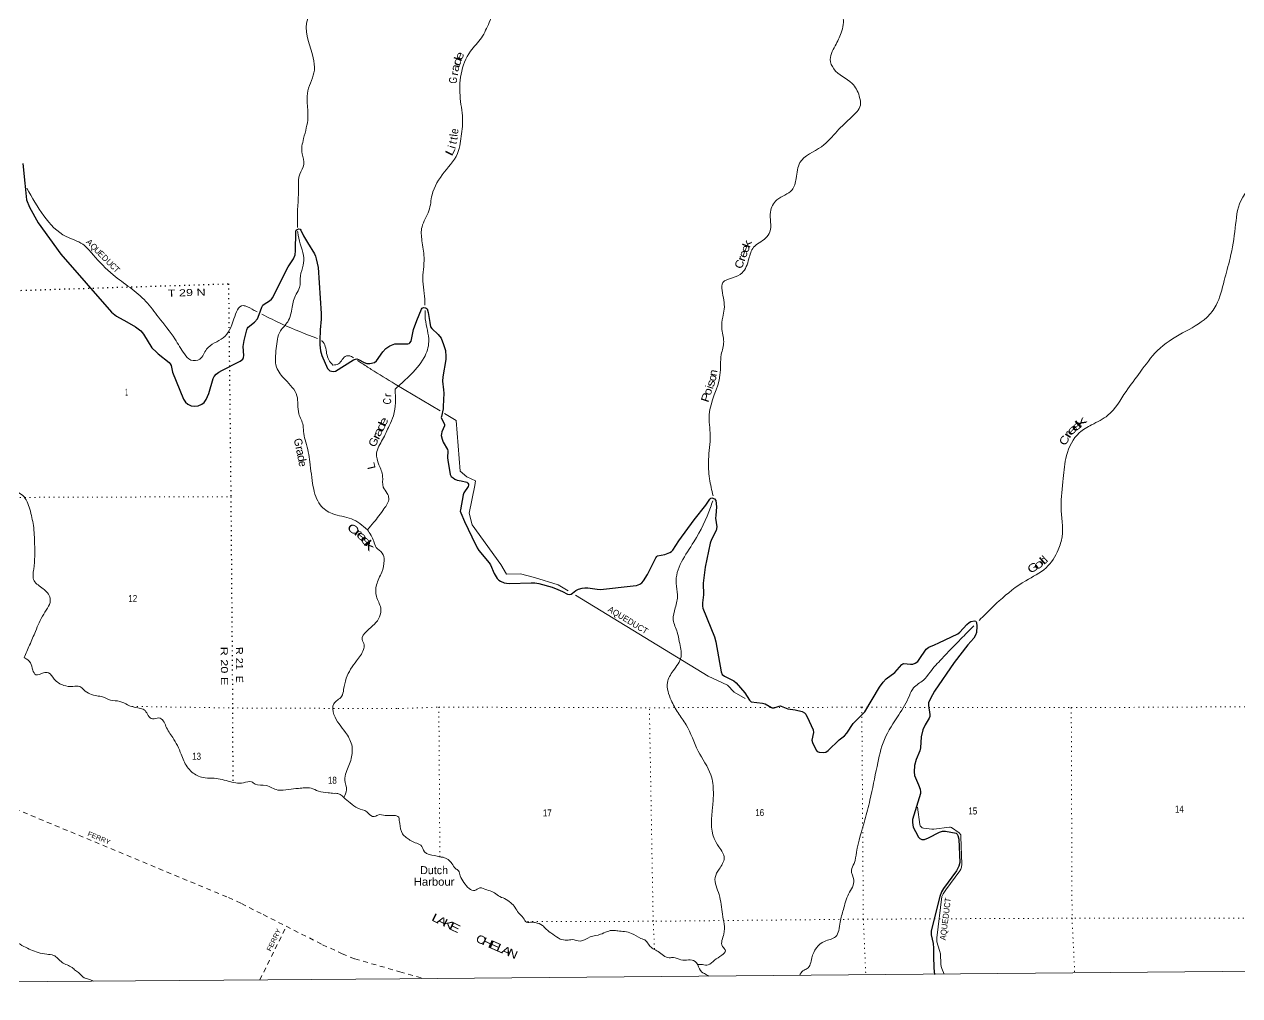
# Model space of a CAD drawing. Header units: feet. Extents: x 0 to 246606, y 183576 to 368785.
# Drawn here: x 175567 to 205943, y 183916 to 208188 of the extents above; entities that cross this region are included whole.
import ezdxf
from ezdxf.enums import TextEntityAlignment as Align

# ---------------------------------------------------------------- set-up
doc = ezdxf.new("R2010")
doc.units = ezdxf.units.FT
doc.header["$LTSCALE"] = 80
doc.linetypes.add('DOTTED', pattern=[1.5, 0.3, -1.2])
doc.linetypes.add('SHORT_DASHED', pattern=[2.7, 1.5, -1.2])
for name, color, linetype, lineweight in [('29', 7, 'Continuous', 25), ('33', 7, 'SHORT_DASHED', 13), ('39', 7, 'Continuous', 13), ('4', 7, 'Continuous', 13), ('41', 7, 'Continuous', 13), ('6', 7, 'DOTTED', 25), ('7', 7, 'DOTTED', 13)]:
    doc.layers.add(name, color=color, linetype=linetype, lineweight=lineweight)

msp = doc.modelspace()

# ---------------------------------------------------------------- linework, layer by layer
at = {"layer": '29'}
for points in [[(175527.77, 204710.86), (175581.09, 204216.32), (175624.62, 203802.23), (175695.26, 203617.6), (175916.42, 203226.89), (176477.1, 202444.34), (177742.99, 200992.72), (177871.18, 200895.32), (178132.88, 200752.39), (178348.23, 200631.02), (178477.36, 200525.55), (178549.98, 200445.96), (178756.89, 200105.1), (178869.41, 199995.94), (178914.33, 199953.35), (179186.53, 199738.06), (179214.07, 199705.74), (179239.29, 199663.67), (179268.34, 199493.2), (179541.42, 198825.23), (179592.35, 198751.01), (179651.19, 198696.33), (179735.26, 198654.27), (179823.52, 198645.86), (179911.79, 198654.27), (180007.66, 198693.85), (180063.1, 198738.39), (180113.54, 198814.09), (180180.46, 198962.71), (180286.4, 199335.69), (180315.28, 199390.3), (180365.72, 199444.97), (180428.77, 199499.65), (180499.73, 199540.46), (180965.68, 199767.2), (181029.81, 199823.5), (181046.62, 199861.35), (181050.99, 199914.7), (181039.56, 200133.92), (181064.64, 200289.02), (181130.69, 200555.31), (181147.5, 200597.38), (181164.82, 200621.72), (181318.5, 200743.57), (181391.28, 200832.9), (181439.62, 200937.6), (181504.66, 201119.15), (181529.98, 201169.37), (181559.4, 201194.6), (181692.2, 201279.47), (181744.34, 201320.78), (181777.96, 201360.74), (181839.3, 201489.79), (182160.17, 202129.93), (182291.27, 202332.08), (182332.77, 202429.03), (182344.16, 202531.65), (182349.15, 203004.49), (182357.99, 203043.08), (182387.41, 203064.11), (182429.44, 203076.73), (182463.1, 203065.69), (182479.88, 203043.08), (182548.38, 202905.36), (182645.76, 202735.06), (182816.08, 202452.62), (182841.35, 202395.38), (182858.16, 202332.29), (182910.54, 202111.29), (182988.1, 200965.06), (182984.26, 200820.28), (182958.62, 200556.42), (182952.92, 200285.83)], [(184825.57, 200201.59), (185150.96, 200206.25), (185184.59, 200214.66), (185205.06, 200231.46), (185235.03, 200273.54), (185253.69, 200356.79), (185297.41, 200564.53), (185380.95, 200788.86), (185495.86, 201071.92), (185508.23, 201093.68), (185541.85, 201110.5), (185591.49, 201107.29), (185613.3, 201097.89), (185634.32, 201076.86), (185662.78, 200991.47), (185701.62, 200734.44), (185722.59, 200631.04), (185751.29, 200584.16), (185912.9, 200441.28), (185983.18, 200345.04), (186047.73, 200187.43), (186092.46, 200038.01), (186105.08, 199884.35), (186105.06, 199816.15), (186023.1, 199378.74), (186015.84, 199269.66), (186042.2, 199056.73), (186048.32, 198973.93), (186032.71, 198635.19)], [(182952.92, 200285.83), (182950.63, 200176.79), (182968.02, 200029.36), (183001.07, 199911.82), (183148.18, 199587.97), (183205.93, 199528.13), (183286.88, 199516.47), (183348.39, 199523.14), (183791.94, 199802.02), (183841.69, 199823.5), (183875.31, 199827.7), (183918.23, 199817.03), (184063.17, 199737.62), (184127.5, 199714.15), (184203.16, 199709.94), (184317.91, 199741.5), (184367.08, 199781.44), (184524.87, 200000.55), (184606.65, 200088.47), (184698.42, 200152.71), (184825.57, 200201.59)], [(186032.71, 198635.19), (186031.46, 198579.81), (185991.58, 198391.42), (185989.48, 198361.98), (185996.07, 198341.98), (186063.04, 198210.56), (186071.44, 198185.33), (186068.16, 198153.75), (186004.19, 198006.58), (185994.35, 197953.69), (185989.48, 197916.15), (186006.29, 197819.42), (186036.66, 197744.98), (186140.65, 197567.2), (186151.3, 197534.47), (186142.9, 197359.93), (186149.62, 197297.72), (186212.25, 196936.19), (186224.86, 196908.86), (186238.11, 196892.42), (186281.6, 196854.18), (186325.73, 196824.74), (186383.14, 196801.65), (186484.77, 196777.69)], [(186484.77, 196777.69), (186624.15, 196744.83), (186656.05, 196724.51), (186668.28, 196696.46), (186668.28, 196675.43), (186656.96, 196642.04), (186554.8, 196479.86), (186535.28, 196429.31), (186466.53, 196058.22), (186464.43, 196024.57), (186474.18, 195983.96), (186572.59, 195767.89), (186754.84, 195385.86), (186881.98, 195103.75), (186926.77, 195038.3), (187188.15, 194731.28), (187216.79, 194685.01), (187311.13, 194463.2), (187384.92, 194341.18), (187422.74, 194301.22), (187467.25, 194273.99), (187563.55, 194233.93), (187616.09, 194223.41), (187693.92, 194218.41), (188233.85, 194235.06), (188328.51, 194232.87), (188425.18, 194216.05), (188763.22, 194120.82), (188900.13, 194066.74), (189016.44, 194015.27), (189143.91, 193947.93), (189202.75, 193941.62), (189236.38, 193950.03), (189270, 193973.17), (189354.22, 194041.53), (189415.01, 194074.11), (189505.38, 194101.44), (189577.51, 194110.64), (189650.38, 194107.75), (189882.02, 194070.1), (189969.82, 194067.8), (190786.92, 194159.71)], [(190786.92, 194159.71), (190867.18, 194168.74), (190950.82, 194199.83), (190997.48, 194231.83), (191043.71, 194282.3), (191140.17, 194443.56), (191350.53, 194860.6), (191371.55, 194890.04), (191395.14, 194905.36), (191576.75, 194943.79), (191704.29, 194987.6), (191741.42, 195012.01), (191779.25, 195049.87), (191925.07, 195284.01), (192311.4, 195805.76), (192601.45, 196169.41), (192699.73, 196320.04), (192729.15, 196345.27), (192753.45, 196354.34), (192813.21, 196332.65), (192851.04, 196286.39), (192869.92, 196132.46), (192846.84, 195916.27), (192845.09, 195844.47), (192875.47, 195629.58), (192859.45, 195541.95), (192740.94, 195312.08), (192712.34, 195222.31), (192584.49, 194624.15), (192534.93, 194221.18), (192546.08, 193935.65), (192514.79, 193735.54), (192514.79, 193651.42), (192527.76, 193601.46), (192729.23, 193109.02), (192815.77, 192880.73), (192851.04, 192757.68), (192979.39, 192011.62), (193010.76, 191945.95), (193062.66, 191897.97), (193299.99, 191782.17), (193359.62, 191737.76), (193573.3, 191487.76), (193687.47, 191298.24), (193731.82, 191262.36), (194019.51, 191226.74), (194082.47, 191210.31), (194245.54, 191115.74), (194259.09, 191113.19), (194309.52, 191113.19), (194437.16, 191154.29), (194465.04, 191155.24), (194486.06, 191151.04), (194651.98, 191084.49), (194832.28, 191060.54), (195011.44, 191016.45), (195063.14, 190986.91), (195095.51, 190949.16), (195181.52, 190773.09), (195284.65, 190555.91), (195288.66, 190490.73), (195251.02, 190303.56), (195265.41, 190240.99), (195356.1, 190051.21), (195385.52, 190021.76), (195430.09, 190001.58), (195541.04, 189992.32), (195595.68, 190004.94), (195655.71, 190040.55), (195928.8, 190309.44), (196062.22, 190412.91), (196123.02, 190474.77), (196280.39, 190716.09), (196519.88, 190948.36), (196570.8, 191010.14), (196940.46, 191629.46), (197033.14, 191752.48), (197110.25, 191832.71), (197324.52, 191994.26), (197499.69, 192194.09), (197524.91, 192210.91), (197550.07, 192220.32), (197712.37, 192196.15), (197772.89, 192198.3), (197831.73, 192223.53), (197898.98, 192269.8), (197933.13, 192313.52), (198110.28, 192575.2), (198172.18, 192627.29), (198319.14, 192682.37), (198419.65, 192733.46)], [(198419.65, 192733.46), (198895.12, 192959.56), (198947.75, 193001.87), (199125.66, 193195.16), (199180.93, 193241.35), (199222.96, 193266.58), (199318.74, 193282.01), (199349.05, 193270.79), (199365.86, 193241.35), (199376.19, 193151.95), (199361.66, 192989), (199340.65, 192921.7), (199295.51, 192849.19), (199151.32, 192682.47), (198804.08, 192243.68), (198313.86, 191529.54), (198214.22, 191338.2), (198167.98, 191233.05), (198163.79, 191169.61), (198198.35, 190938.68), (198197.41, 190892.38), (198184.8, 190854.53), (198083.11, 190685.79), (198025.08, 190555.91), (197984.41, 190384.83)], [(197984.41, 190384.83), (197967.47, 190107), (197945.22, 190032.28), (197856.61, 189819.97), (197819.12, 189666.38), (197806.51, 189506.55), (197817.07, 189415.12), (197917.58, 189189.01), (197957.83, 189073.35), (197966.23, 189010.26), (197962.01, 188970.27), (197768.69, 188318.4), (197765.93, 188247.65), (197781.3, 188129.13), (197844.47, 188019.26), (197915.8, 187880.99), (197945.22, 187847.34), (197999.86, 187822.1), (198062.9, 187822.1), (198162.31, 187858.18), (198438.83, 187998.36), (198516.84, 188023.99), (198592.5, 188023.99), (198853.17, 187975.25), (198878.31, 187952.49), (198899.32, 187923.04), (198924.84, 187825.24), (198945.23, 187246.09), (198920.34, 187155.48), (198863.51, 187037.88), (198538.37, 186591.31), (198491.62, 186507.78), (198448.53, 186393.06), (198235.23, 185538.33), (198229.03, 185436.79), (198281.46, 185218.14), (198294.07, 185100.92), (198292.85, 184910.48), (198302.23, 184604.8), (198313.95, 184448.92)]]:
    msp.add_lwpolyline(points, dxfattribs=at)
at = {"layer": '33'}
for p, q in [((181453.63, 184311.7), (182115.19, 185649.1)), ((184955.03, 184514.94), (185558.19, 184345.31))]:
    msp.add_line(p, q, dxfattribs=at)
msp.add_lwpolyline([(154035.48, 197985.21), (154543.17, 197769.31), (155019.06, 197598.46), (160806.01, 195761.54), (161677.76, 195439.22), (162809.3, 194865.7), (163433.09, 194546.85), (164041.06, 194174.25), (166320.3, 192674.57), (167372.33, 192029.48), (168062.08, 191657.25), (168953.56, 191243.09), (180671.49, 186366.73), (180997.08, 186218), (181534.08, 185942.83), (183021.38, 185191.06), (183509.76, 184964.43), (183827.09, 184833.97), (184955.03, 184514.94)], dxfattribs=at)
at = {"layer": '39'}
for p, q in [((184833.85, 199198.02), (185956.37, 198531.11)), ((188912.93, 194182.85), (189157.14, 194033.81))]:
    msp.add_line(p, q, dxfattribs=at)
for points in [[(186072.17, 198462.31), (186364.51, 198288.62), (186462.93, 197020.86), (186630.41, 196884.33), (186841.75, 196780.8), (186827.48, 196661.5), (186688.99, 195973.12), (186760.14, 195677.62), (187477.29, 194690.31), (187620.18, 194450.46), (187971, 194454.14), (188319.27, 194362.92), (188912.93, 194182.85)], [(189343.02, 193920.36), (192659.04, 191896.6), (193138.39, 191676.33), (193308.52, 191499.48), (193586.9, 191343.26)], [(197888.57, 188625.38), (197945.76, 188190.41), (197957.29, 188159.27), (197982.05, 188132.24), (198006.82, 188111.97), (198043.95, 188101.19), (198245.47, 188073.68), (198296.43, 188075.01), (198688.8, 188129.81), (198713.76, 188125.49), (198738.53, 188118.73), (198935.07, 187984.46), (198970.43, 187936.28), (198977.18, 187888.98), (199001.95, 187200.85), (198992.94, 187126.52), (198977.18, 187079.22), (198950.16, 187035.3), (198598.94, 186557.77), (198529.15, 186463.17), (198502.09, 186395.29), (198371.55, 185363.97), (198374.58, 185261.09), (198442.43, 185048.28), (198466.11, 184963.03), (198470.02, 184701.62), (198478.51, 184642.62), (198497.86, 184597.14), (198559.92, 184456.74)]]:
    msp.add_lwpolyline(points, dxfattribs=at)
for points in [[(198879.4, 212248.64), (198404.27, 212198.55), (197655.63, 212230.81), (197428.38, 212061.64), (197103.79, 211798.07), (196705.8, 211456.62), (196390.24, 210872.32), (196457.01, 210340.64), (196390.13, 209974.28), (195948.54, 209583.69), (195612.93, 209122.17), (195589.48, 208815.05), (195726.13, 208587.2), (195995.05, 208411.96), (195999.07, 208024.56), (195854.98, 207695.3), (195711.77, 207309.54), (195796.06, 207076.82), (196257.54, 206708.94), (196435.86, 206395), (196463.63, 206165.39), (196248.38, 205873.32), (195882.84, 205520.29), (195491.66, 205130.51), (194951.35, 204734.28), (194856.71, 204337.21), (194756.34, 204049.02), (194377.04, 203802.72), (194214.42, 203497.38), (194199.92, 203004.74), (194091.56, 202841.53), (193792.58, 202616.72), (193676.08, 202328.26), (193506.13, 201976.39), (193266.09, 201851.41), (193023.91, 201734.47), (193008.82, 201538.48), (193060.47, 201071.12), (193021.24, 200870.7), (192999.16, 200605.98), (193046.94, 200257.63), (192987.39, 199937.81), (192953.08, 199422.65), (192686.15, 198435.53), (192710.33, 197919.3), (192667.32, 197315.21), (192693.5, 196834.61), (192782.67, 196404.42)], [(185580.52, 201170.22), (185562.8, 201466.16), (185525.82, 201768.27), (185558.91, 202362.11), (185503.98, 202780.98), (185506.6, 203130.14), (185679.86, 203528.49), (185758.34, 203927.32), (186064.07, 204495.32), (186422.72, 205031.88), (186465.41, 205268.69), (186522.31, 205757.98), (186462.94, 206332.16), (186485.66, 206944), (186720.7, 207518.92), (186991.81, 207850.24), (187187.43, 208236.84), (187461.28, 208780.1), (187583.17, 209111.02), (187597.48, 209486.61), (187622.69, 210326.53), (187717.81, 211080.81), (187849.25, 211833.66), (187887.12, 212120.83)], [(182394.34, 203109.03), (182392.56, 203363.13), (182419.64, 204140.73), (182450.01, 204444.09), (182556.29, 204688.4), (182508.72, 204949.84), (182547.59, 205334.1), (182654.32, 205863), (182636.3, 206264.3), (182655.4, 206525.05), (182816.84, 207044.94), (182786.6, 207349.12), (182622.09, 208213.75), (182694.04, 208457.37), (182807.87, 208831.01), (182804.75, 209091.31), (182553.46, 209645.42), (182129.03, 210169.85), (182000.62, 210740.52), (182159.54, 211080.73), (182422.34, 211479.52)], [(208929.46, 208010.24), (208685.35, 207370.59), (208059.66, 206500.75), (207974.16, 206035.22), (207631.64, 205498.91), (207020.26, 204875.51), (206549.47, 204417.85), (205970.6, 203778.83), (205831.95, 203100.53), (205702.56, 202345.7), (205556.04, 201784.32), (205351.87, 201169.54), (205120.68, 200865.1), (204517.75, 200475.93), (203885.39, 200033.82), (203458.17, 199498.16), (203102.73, 199014.11), (202650.21, 198419.52), (202242.56, 198180.84), (201935.14, 197980.1), (201613.25, 197413.86), (201531.4, 196843.44), (201480.1, 196124.18), (201505.72, 195385.99), (201407.97, 195059.5), (201102.47, 194606.54), (200595.3, 194283.5), (199935.6, 193784.43), (199466.79, 193328.82), (199430.9, 193292.62)], [(173488.84, 203975.82), (173404.66, 203635.07), (173245.37, 203006.22), (173281.89, 202486.21), (173552.24, 201888.08), (173638.51, 201405.39), (173819.43, 201142.55), (174101.04, 200689.97), (174328.15, 200133.37), (174462.81, 199655.67), (174573.78, 199252.18), (174558.4, 198700.86), (174576.9, 198172.42), (174773.65, 197516.32), (174813.39, 197242.61), (174943.78, 197083.73), (175052.51, 196896.16), (175225.79, 196610.97), (175530.62, 196415.17), (175703.03, 196071.44), (175793.89, 195663.51), (175825.17, 195203.95), (175801.21, 194575.76), (175813.07, 194281.32), (175910, 194180.31), (176148.28, 193979.16), (176213.58, 193843.2), (176051.61, 193452.47), (175846.02, 193020.5), (175699.29, 192676.49), (175566.06, 192365.04)], [(175627.21, 204091.64), (176057.38, 203401.04), (176617, 202883.33), (177026.75, 202693.65), (177284.39, 202432.34), (177787.16, 201929.64), (178606.24, 201263.67), (178921.03, 200870.28), (179331.72, 200325.39), (179567.36, 199950.61), (179727.87, 199800.4), (179951.68, 199820.98), (180122.52, 200068.59), (180535.03, 200353.28), (180806.46, 200826.92), (181036.25, 201158.44), (181082.85, 201151.3), (181314.58, 201037.23), (181390.28, 201000.24)], [(184142.26, 195556.51), (183742.96, 195831.17), (183263.7, 195960.94), (182964.49, 196179.04), (182787.87, 196633.71), (182702.89, 197255.69), (182604.3, 197748.24), (182549.56, 197963.11), (182533.43, 198166.65), (182428.68, 198459.25), (182379.43, 198908.37), (182090.81, 199306.32), (181870.46, 199622.87), (181863.32, 200086.95), (181969.78, 200527.04), (182149.06, 200756.65), (182261.11, 201118.14), (182361.63, 201449.12), (182447.33, 201610.27), (182465.83, 201901.28), (182539.24, 202173.19), (182542.66, 202409.41), (182399.92, 202989.88), (182398.18, 203021.2)], [(181507.05, 200943.22), (182010.86, 200697.4), (182895.22, 200336.16)], [(184833.88, 199070.46), (185179.73, 199391.45), (185559.61, 199859.74), (185676.39, 200259.19), (185589.03, 200829.66), (185584.78, 201034)], [(182995.81, 200280.97), (183008.98, 200273.14), (183088.37, 200139.49), (183175.82, 199802.14), (183279.32, 199675.01)], [(183279.32, 199675.01), (183420.15, 199704.04), (183616.22, 199901.69), (183654.5, 199906.49), (183742.73, 199887.99), (183792.37, 199855.98)], [(183895.2, 199789.09), (183995.07, 199724.13), (184239.66, 199565.8), (184833.85, 199198.02)], [(184141.32, 195557.16), (184302.15, 195745.37), (184556.09, 196081.42), (184676.14, 196344.16), (184639.43, 196464.54), (184539.33, 196624.02), (184521.96, 196890.1), (184429.29, 197184.96), (184371.14, 197470.41), (184521.95, 197812.49), (184686.81, 198158.87), (184790.94, 198409.19), (184833.88, 199070.46)], [(192773.46, 196284.85), (192716.01, 196118.33), (192302.09, 195260.96), (191858.57, 194218.51), (191893.27, 193932.5), (191835.81, 193608.68), (191786.03, 193309.21), (191887.68, 192998.06), (191937.7, 192764.77), (191981.91, 192386.1), (191785.72, 192035.81), (191641.09, 191740.85), (191734.67, 191300.41), (191907.01, 190982.33), (192109.27, 190684.92), (192407.85, 190029.86), (192725.68, 189433.64), (192788.83, 189004.81), (192770.52, 188627.14), (192804.87, 187846.71), (192927.15, 187634.78), (193060.58, 187354.42), (192933.81, 187077.91), (192832.22, 186868.4), (192931.6, 186444.2), (193013.9, 185951.11), (193049.83, 185457.27), (193018.35, 185148), (193088.63, 185038.15), (193001.62, 184927.76), (192818.03, 184803.7), (192660.56, 184686.12), (192515.28, 184691.83), (192391.57, 184696.89)], [(183549.03, 188868.05), (183620.04, 189057.16), (183576.82, 189302.54), (183609.35, 189496.95), (183737.9, 189840.6), (183749.31, 190183.94), (183593.69, 190495.72), (183306.14, 190942.13), (183300.8, 191212.49), (183495.25, 191389.92), (183548.29, 191568.59), (183611.49, 191846.35), (183871.43, 192287.47), (184045.76, 192563.4), (184061.51, 192686.83), (184010.54, 192812.98), (184129.57, 193025.25), (184447.68, 193384.77), (184473.67, 193603.26), (184366.99, 193891.79), (184369.41, 194178.45), (184500.42, 194499.94), (184559.35, 194789.73), (184511.22, 194976.49), (184361, 195116.81), (184302.3, 195269.87), (184142.26, 195556.51)], [(156823.79, 193775.74), (157297.27, 193631.73), (157585.06, 193582.94), (157740.61, 193581.99), (157998.67, 193504.35), (158270.81, 193531.95), (158457.77, 193475.1), (158740.06, 193295.01), (158910, 193179.29), (159210.75, 192985.44), (159340.57, 192957.74), (159431.6, 192848.53), (159558.3, 192774.35), (159710.73, 192726.91), (159970.34, 192570.59), (160327.97, 192462.63), (160799.87, 192296.39), (161261.52, 192035.08), (161406.84, 191836.12), (161559.82, 191760.44), (161722.43, 191709.17), (161836.18, 191677.11), (161993.96, 191563.17), (162099.98, 191512.8), (162204.16, 191351.38), (162443.04, 191119.96), (162564.82, 191090.08), (162749.95, 191023.11), (163156.7, 190677.96), (163228.02, 190544.15), (163498.41, 190250.79), (163606.3, 190208.53), (163651.08, 190191.25), (163776.97, 190260.35), (163995.79, 190226.34), (164250.85, 190096.16), (164309.26, 190002.46), (164400.44, 189885.18), (164563.84, 189793.56), (164674.56, 189608.05), (164847.49, 189647.81), (164968.5, 189759.2), (165077.26, 189775.48), (165304.23, 189737.59), (165826.1, 189495.64), (166035.58, 189423.1), (166187.98, 189274.74), (166737.52, 189063.62), (166985.09, 189005.96), (167468.32, 189084.16), (167713.71, 189034.53), (167917.85, 188925.55), (168154.62, 188801.06), (168392.65, 188612.02), (168536.07, 188406.97), (168688.62, 188353.48), (168886.69, 188347.32), (168998.27, 188220.35), (169100, 188081.09), (169428.93, 187891.83), (169843.07, 187684.07), (170356.71, 187450.03), (170600.03, 187402.38), (170969.26, 187320.89), (171169.59, 187302.66), (171466.45, 187306.52), (171649.68, 187233.46), (171844.67, 187178.79), (172499.92, 186933.43), (172927.92, 186637.14), (173180.05, 186450.4), (173435.08, 186219.31), (173723.17, 185950.52), (173907.19, 185940.04), (174118.73, 185865.52), (174377.73, 185842.39), (174601.69, 185854.91), (174824.56, 185718.04), (174957.33, 185541.04), (175165.03, 185456.35), (175370.76, 185266.66), (175556.93, 185147.23), (175909.38, 184994.77), (176126.34, 184952.65), (176300.62, 184923.81), (176512.13, 184748.37), (176759.07, 184620.05), (176843.33, 184547.04), (176945.76, 184474.39), (177063.12, 184361.67), (177174.84, 184329.58), (177293.17, 184277.71)], [(199294.43, 193154.92), (198974.46, 192830.45), (198496.2, 192334.33), (198202.96, 192000.63), (198036.69, 191800.16), (197793.66, 191608.54), (197687.84, 191411.07), (197423.04, 190934.56), (197063.63, 190317.26), (196878.49, 189646.28), (196702.03, 188805.93), (196576.71, 188307.45), (196365.45, 187500.84), (196305.25, 187223.39), (196237.33, 187052.77), (196299.6, 186809.6), (196170, 186456.36), (196036.93, 186066.73), (195959.15, 185752.67), (195841.83, 185387.52), (195565.32, 185274.06), (195249.13, 184859.27), (195134.31, 184593.04), (195028.28, 184538.85), (194943.61, 184423.15)], [(175566.06, 192365.04), (175720.08, 192236.9), (175778.34, 192048.33), (175855.27, 191936.83), (176050.25, 191985.1), (176167.44, 191983.39), (176313.94, 191826.84), (176553.36, 191670.12), (176780.1, 191644.34), (176955.84, 191643.78), (177056.49, 191558.99), (177380.64, 191407.98), (177522.49, 191384.56), (177724.14, 191299.75), (177957.01, 191270.05), (178148.64, 191181), (178337.69, 191120.16), (178585.73, 191038.29), (178664.85, 190918.76), (178771.63, 190830.05), (178930.71, 190855.4), (179039.15, 190784.89), (179106.55, 190644.94), (179275.63, 190367.74), (179487.88, 189950.12), (179635.46, 189636.16), (179757.26, 189503.34), (180034.68, 189365.54), (180263.2, 189351.91), (180660.58, 189277.03), (181045.17, 189236.21), (181246.68, 189260.39), (181332.6, 189205.58), (181610.05, 189168.69), (181901.13, 189055.38), (182171.5, 189070.83), (182419.45, 189095.93), (182736.49, 189100.2), (182915.65, 189029.07), (183158.86, 188987.47), (183310.65, 188972.31), (183381.36, 188971.69), (183462.68, 188945.05), (183549.03, 188868.05)], [(183549.03, 188868.05), (183713.31, 188732.04), (183901.73, 188600.54), (184125.67, 188512.13), (184191.67, 188442.8), (184354.12, 188399.6), (184406.02, 188430.9), (184588.06, 188418.36), (184800.06, 188422.57), (184887.66, 188401.62), (184923.94, 188377.14)], [(184923.94, 188377.14), (184952.69, 188215.82), (185019.18, 187960.61), (185113.36, 187869.3), (185205.09, 187806.21), (185339.25, 187737.76), (185475.3, 187677.4), (185570.68, 187509.43), (185820.17, 187416.61), (185943.62, 187388.34), (186032.58, 187373.64), (186254.84, 187215.8), (186345.5, 187092.15), (186414.92, 187036.77), (186461.2, 186914.42), (186552.58, 186744.37), (186829.9, 186547.06), (186947.94, 186607.5), (187124.09, 186561.92), (187288.3, 186506.06), (187414.81, 186411.25), (187571.18, 186341.13), (187724.05, 186236.65), (187830.64, 186125.37), (187919.53, 185985.55), (188038.48, 185858.32), (188118.8, 185750.65), (188249.81, 185754.79), (188338.71, 185744.13), (188515.27, 185672.32), (188609.55, 185574.97), (188772.72, 185456.53), (188962.19, 185332.46), (189123.98, 185302.8), (189256.85, 185317.06), (189459.06, 185282), (189711.54, 185384.98), (189968.65, 185449.69), (190138.94, 185521.06), (190285.73, 185547.66), (190400.9, 185533.38), (190568.48, 185519.96), (190744.67, 185472.36), (190974.46, 185348.95), (191100.4, 185290.45), (191184.88, 185174.77), (191409.17, 185016.97), (191687.82, 184864.08), (191790.57, 184869.78), (191978.98, 184814.31), (192330.49, 184773.6), (192398.41, 184685.9), (192497.98, 184507.91), (192563.12, 184468.61), (192673.39, 184404.82)]]:
    msp.add_spline(points, degree=3, dxfattribs=at)
at = {"layer": '4'}
msp.add_lwpolyline([(123305.1, 183916.31), (154130.93, 184107.12), (184956.47, 184340.33), (215781.67, 184615.95), (246606.45, 184933.96)], dxfattribs=at)
msp.add_lwpolyline([(123305.1, 183916.31), (154130.93, 184107.12), (184956.47, 184340.33), (215781.67, 184615.95), (246606.45, 184933.96)], dxfattribs=at)
at = {"layer": '6'}
msp.add_lwpolyline([(154011.01, 201542.96), (154507.31, 201540.85), (159781.38, 201536.4), (165000.85, 201534.91), (170238.57, 201529.74), (175482.04, 201540.83), (180669.98, 201704.21), (180728.43, 196384.99), (180771.96, 191105.85), (180775.96, 189261.31)], dxfattribs=at)
at = {"layer": '7'}
msp.add_line((185953.41, 187386.45), (185927.7, 191125.52), dxfattribs=at)
for points in [[(167146.12, 196309.09), (170330.27, 196368.61), (175458.84, 196367.33), (180728.43, 196384.99)], [(178261.9, 191144.52), (180771.96, 191105.85), (184900.78, 191088.89)], [(184900.78, 191088.89), (185927.7, 191125.52), (191189.11, 191111.96), (196498.53, 191123.39), (201733.67, 191113.43), (207010.58, 191140.48), (212196.92, 191155.97)], [(191318.81, 185076.57), (191284.41, 185775.75), (191189.11, 191111.96)], [(196498.53, 191123.39), (196536.72, 185828.63), (196597.03, 184439.43)], [(201733.67, 191113.43), (201753.18, 185852.68), (201818.99, 184485.85)], [(198454.84, 185837.47), (196536.72, 185828.63), (191284.41, 185775.75), (188097.69, 185766.81)], [(212246.96, 185877.56), (207006.34, 185851.1), (201753.18, 185852.68), (198734.07, 185838.76)]]:
    msp.add_lwpolyline(points, dxfattribs=at)

# ---------------------------------------------------------------- texts
at = {"layer": '33', "width": 1.1}
for rotation, p in [(337.406, (177411.48, 187804.61)), (63.68, (181855.94, 185282.34))]:
    msp.add_text('FERRY', height=120, rotation=rotation, dxfattribs=at).set_placement(p, align=Align.CENTER)
at = {"layer": '41'}
for s, rotation, width, p in [('e', 66.7, 1.3, (186532.1, 207365.43)), ('a', 73.892, 1.2, (186429.33, 207074.7)), ('d', 70.157, 1.4, (186479.13, 207228.16)), ('G', 83.328, 0.8, (186381.39, 206780.11)), ('r', 79.014, 1.1, (186409.87, 206943.16)), ('e', 82.093, 0.9, (186413.84, 205505.5)), ('L', 63.542, 1.45, (186299.04, 204974.05)), ('k', 70.437, 1.35, (193725.93, 202671.17)), ('e', 69.213, 1.2, (193677.04, 202549.38)), ('r', 70.754, 1.3, (193583.53, 202302.3)), ('e', 69.517, 1.2, (193625.42, 202417.62)), ('C', 69.612, 1.1, (193531.39, 202161.38)), ('s', 73.899, 1.3, (192817.37, 199193.35)), ('o', 75.095, 1.05, (192856.54, 199329.34)), ('n', 79.925, 1.05, (192877.23, 199464.29)), ('P', 72.177, 1.3, (192694.6, 198834.29)), ('o', 70.899, 1.15, (192742.16, 198980.4)), ('C', 86.285, 0.8, (184733.78, 198763.55)), ('e', 62.21, 1.4, (184629.68, 198220.25)), ('k', 42.322, 2.15, (202037.88, 198171.63)), ('a', 64.527, 1.45, (184498.48, 197961.61)), ('d', 64.569, 1.55, (184569.49, 198094.91)), ('e', 47.209, 1.95, (201824.16, 197993.89)), ('e', 41.022, 1.85, (201927.18, 198079.89)), ('G', 284.146, 0.95, (182321.51, 197719.99)), ('G', 65.616, 1.1, (184383.45, 197710.44)), ('r', 63.988, 1.5, (184452.01, 197851.57)), ('C', 63.892, 1.25, (201647.72, 197751.28)), ('r', 58.004, 1.7, (201728.8, 197889.72)), ('r', 281.678, 1.1, (182353.4, 197579.93)), ('a', 281.678, 1.1, (182375.29, 197472.88)), ('d', 280.96, 1.15, (182404.19, 197325.39)), ('e', 279.116, 0.95, (182429.27, 197193.64)), ('L', 103.33, 1.1, (184329.56, 197175.97)), ('C', 325.478, 1.45, (183729.36, 195494.17)), ('r', 325.478, 1.8, (183853.92, 195408.52)), ('e', 319.478, 1.85, (183944.04, 195322.85)), ('e', 313.497, 2, (184042.17, 195210.28)), ('k', 307.853, 1.95, (184110.64, 195111.1)), ('G', 34.708, 1.35, (200834.19, 194533.2)), ('o', 37.202, 1.7, (200970.95, 194617.23)), ('l', 40.926, 1.65, (201080.57, 194704.1)), ('L', 333.986, 1.45, (185823.08, 185758.11)), ('A', 333.986, 1.35, (185961.78, 185690.43)), ('K', 333.986, 1.4, (186116.04, 185615.13)), ('E', 333.986, 1.55, (186284.46, 185532.95)), ('C', 335.19, 1.2, (186936.12, 185227.78)), ('H', 335.19, 1.35, (187101.92, 185151.14)), ('E', 336.393, 1.45, (187279.28, 185073.03)), ('L', 336.393, 1.35, (187435.14, 185004.92)), ('A', 336.393, 1.3, (187576.55, 184943.12)), ('N', 336.393, 1.25, (187733.84, 184874.38))]:
    msp.add_text(s, height=200, rotation=rotation, dxfattribs=dict(at, width=width)).set_placement(p, align=Align.CENTER)
for s, height, rotation, p in [('l', 200, 82.891, (186394.43, 205404.44)), ('t', 200, 80.496, (186392.78, 205324.01)), ('i', 200, 73.288, (186347.81, 205096.38)), ('t', 200, 75.075, (186367.04, 205212.61)), ('A', 150, 314.631, (177147.38, 202689.62)), ('Q', 150, 314.558, (177254.33, 202576.89)), ('U', 150, 314.558, (177347.43, 202480.26)), ('E', 150, 314.933, (177436.14, 202395.75)), ('D', 150, 314.933, (177536.72, 202292.69)), ('U', 150, 315.075, (177643.98, 202185.41)), ('C', 150, 315.075, (177739.85, 202092)), ('T', 150, 315.075, (177824.22, 202005.61)), ('r', 200, 86.285, (184743.58, 198914.4)), ('i', 200, 72.899, (192783.22, 199093.67)), ('d', 200, 43.05, (201112.31, 194731.31))]:
    msp.add_text(s, height=height, rotation=rotation, dxfattribs=at).set_placement(p, align=Align.CENTER)
msp.add_text('AQUEDUCT', height=150, rotation=328.604, dxfattribs=at).set_placement((190137.1, 193529.46))
msp.add_text('Dutch', height=200, dxfattribs=at).set_placement((185459.12, 186952.8))
at = {"layer": '41', "width": 1.05}
msp.add_text('Harbour', height=200, dxfattribs=at).set_placement((185301.5, 186664.48))
at = {"layer": '41', "width": 0.95}
msp.add_text('AQUEDUCT', height=150, rotation=82.786, dxfattribs=at).set_placement((198594.22, 185294.63))
at = {"layer": '6'}
for s, rotation, width, p in [('T 29 N', 1.804, 1.35, (179153.73, 201381.33)), ('R 20 E', 270.472, 1.35, (180475.77, 192636.24)), ('R 21  E', 270.472, 1.15, (180854.91, 192629.59))]:
    msp.add_text(s, height=175, rotation=rotation, dxfattribs=dict(at, width=width)).set_placement(p)
at = {"layer": '7'}
for s, width, p in [('1', 0.4, (178087.88, 198912.66)), ('12', 0.85, (178167.45, 193754.79)), ('13', 0.85, (179762.83, 189810.87)), ('18', 0.85, (183155.24, 189211.51)), ('14', 0.85, (204323.53, 188491.3)), ('17', 0.85, (188527.32, 188395.72)), ('16', 0.85, (193836.15, 188404.17)), ('15', 0.85, (199162.77, 188443.97))]:
    msp.add_text(s, height=175, dxfattribs=dict(at, width=width)).set_placement(p)

doc.saveas('drawing.dxf')
